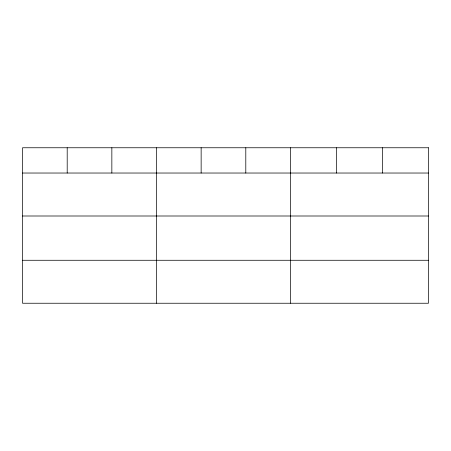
<?xml version="1.0" encoding="UTF-8"?>
<svg xmlns="http://www.w3.org/2000/svg" width="451" height="451" viewBox="0 0 451 451"><rect width="100%" height="100%" fill="white"/><g stroke="black" fill="none" stroke-linecap="round" stroke-linejoin="round"><path stroke-width="0.68" d="M22.55 173.032L428.45 173.032M22.55 216.001L428.45 216.001M22.55 260.272L428.45 260.272M382.448 147.759L382.448 173.032M336.446 147.759L336.446 173.032M290.444 147.759L290.444 303.241M245.795 147.759L245.795 173.032M201.146 147.759L201.146 173.032M156.497 147.759L156.497 303.241M111.848 147.759L111.848 173.032M67.199 147.759L67.199 173.032M428.45 147.759L22.55 147.759L22.55 303.241L428.45 303.241L428.45 147.759"/></g></svg>
